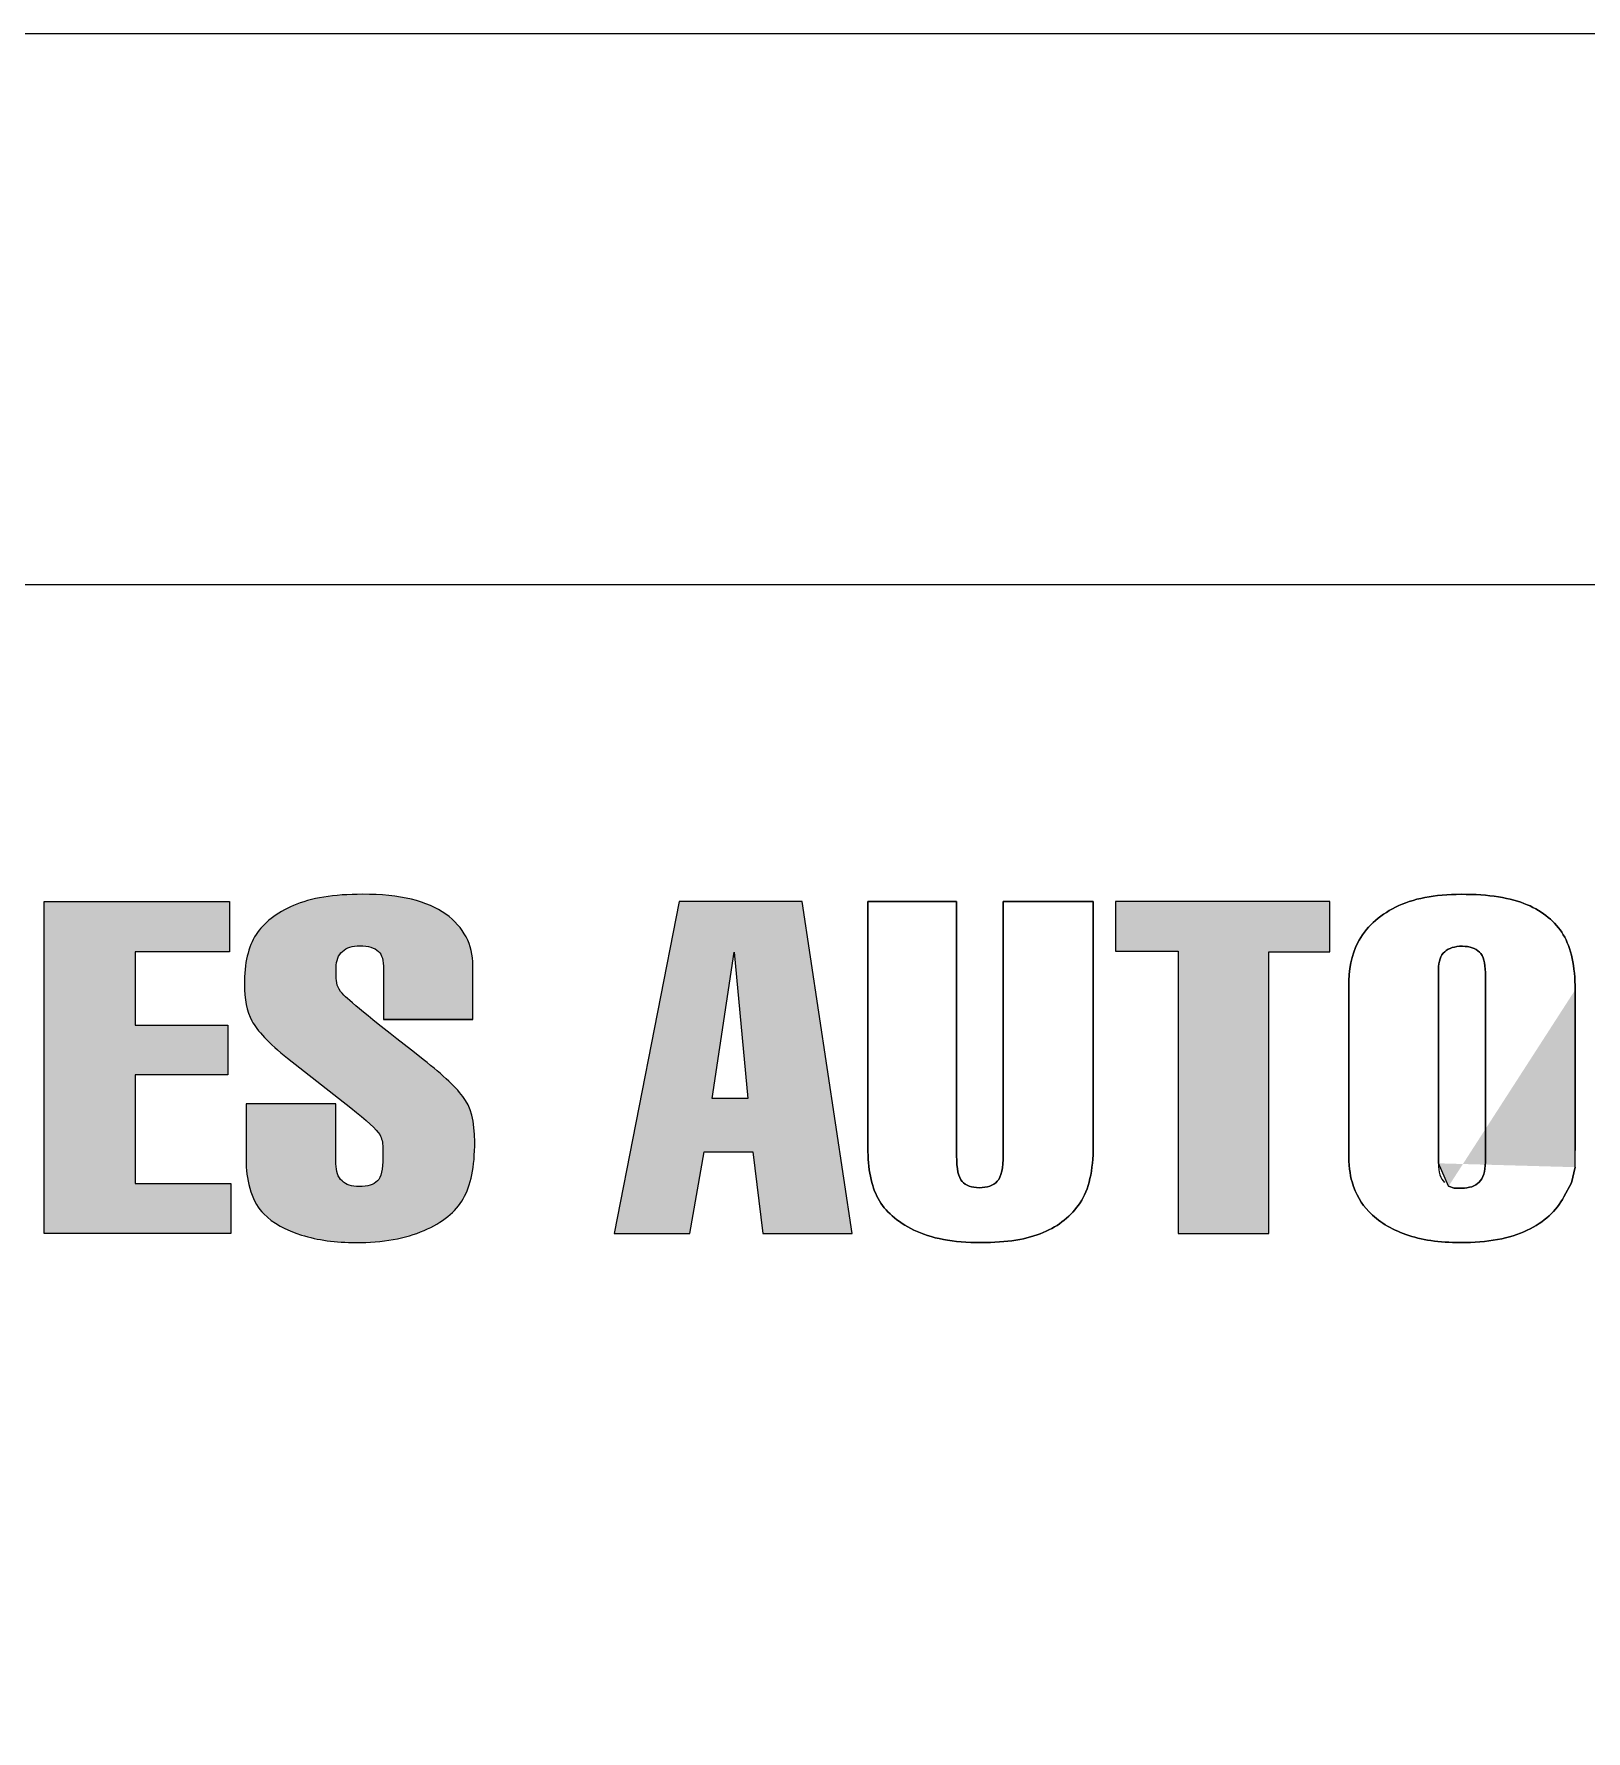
# Model space of a CAD drawing. Header units: millimetres. Extents: x -203524 to 13185, y 0 to 34178.
# Drawn here: x 6234.6 to 6293.3, y 4014.8 to 4078.9 of the extents above; entities that cross this region are included whole.
import ezdxf

# ---------------------------------------------------------------- set-up
doc = ezdxf.new("R2010")
doc.units = ezdxf.units.MM
doc.header["$MEASUREMENT"] = 0
doc.layers.get('0').update_dxf_attribs({"lineweight": 25})

msp = doc.modelspace()

# ---------------------------------------------------------------- hatches: boundary and pattern name
h = msp.add_hatch(color=256)
edge = h.paths.add_edge_path()
edge.add_spline(control_points=[(6234.96, 4033.57), (6234.96, 4033.57), (6242.022, 4033.57), (6242.022, 4033.57), (6242.022, 4033.57), (6242.022, 4033.57), (6242.022, 4035.464), (6242.022, 4035.464), (6242.022, 4035.464), (6242.022, 4035.464), (6238.406, 4035.464), (6238.406, 4035.464), (6238.406, 4035.464), (6238.406, 4035.464), (6238.406, 4039.573), (6238.406, 4039.573), (6238.406, 4039.573), (6238.406, 4039.573), (6241.902, 4039.573), (6241.902, 4039.573), (6241.902, 4039.573), (6241.902, 4039.573), (6241.902, 4041.45), (6241.902, 4041.45), (6241.902, 4041.45), (6241.902, 4041.45), (6238.406, 4041.45), (6238.406, 4041.45), (6238.406, 4041.45), (6238.406, 4041.45), (6238.406, 4044.224), (6238.406, 4044.224), (6238.406, 4044.224), (6238.406, 4044.224), (6241.972, 4044.224), (6241.972, 4044.224), (6241.972, 4044.224), (6241.972, 4044.224), (6241.972, 4046.127), (6241.972, 4046.127), (6241.972, 4046.127), (6241.972, 4046.127), (6234.96, 4046.127), (6234.96, 4046.127), (6234.96, 4046.127), (6234.96, 4046.127), (6234.96, 4033.57), (6234.96, 4033.57)], knot_values=[0, 0, 0, 0, 0.083333, 0.083333, 0.083333, 0.083333, 0.166667, 0.166667, 0.166667, 0.166667, 0.25, 0.25, 0.25, 0.25, 0.333333, 0.333333, 0.333333, 0.333333, 0.416667, 0.416667, 0.416667, 0.416667, 0.5, 0.5, 0.5, 0.5, 0.583333, 0.583333, 0.583333, 0.583333, 0.666667, 0.666667, 0.666667, 0.666667, 0.75, 0.75, 0.75, 0.75, 0.833333, 0.833333, 0.833333, 0.833333, 0.916667, 0.916667, 0.916667, 0.916667, 1, 1, 1, 1], degree=3, periodic=1)
h = msp.add_hatch(color=256)
edge = h.paths.add_edge_path()
edge.add_spline(control_points=[(6247.798, 4043.552), (6247.798, 4043.552), (6247.798, 4043.552), (6247.798, 4043.552), (6247.798, 4043.552), (6247.798, 4043.896), (6247.735, 4044.123), (6247.609, 4044.232), (6247.609, 4044.232), (6247.45, 4044.376), (6247.214, 4044.447), (6246.902, 4044.447), (6246.902, 4044.447), (6246.616, 4044.447), (6246.396, 4044.377), (6246.24, 4044.236), (6246.24, 4044.236), (6246.084, 4044.096), (6246.006, 4043.89), (6246.006, 4043.621), (6246.006, 4043.621), (6246.006, 4043.621), (6246.006, 4043.216), (6246.006, 4043.216), (6246.006, 4043.216), (6246.006, 4042.98), (6246.102, 4042.768), (6246.294, 4042.578), (6246.294, 4042.578), (6246.56, 4042.314), (6247.513, 4041.542), (6249.153, 4040.262), (6249.153, 4040.262), (6249.95, 4039.642), (6250.497, 4039.139), (6250.796, 4038.754), (6250.796, 4038.754), (6251.095, 4038.37), (6251.244, 4037.798), (6251.244, 4037.04), (6251.244, 4037.04), (6251.244, 4036.093), (6251.1, 4035.372), (6250.811, 4034.879), (6250.811, 4034.879), (6250.522, 4034.385), (6250.028, 4033.986), (6249.327, 4033.682), (6249.327, 4033.682), (6248.627, 4033.377), (6247.768, 4033.225), (6246.752, 4033.225), (6246.752, 4033.225), (6245.989, 4033.225), (6245.303, 4033.32), (6244.696, 4033.509), (6244.696, 4033.509), (6244.088, 4033.699), (6243.612, 4033.966), (6243.267, 4034.31), (6243.267, 4034.31), (6243.061, 4034.511), (6242.898, 4034.791), (6242.779, 4035.15), (6242.779, 4035.15), (6242.659, 4035.509), (6242.599, 4035.861), (6242.599, 4036.205), (6242.599, 4036.205), (6242.599, 4036.205), (6242.599, 4038.47), (6242.599, 4038.47), (6242.599, 4038.47), (6242.599, 4038.47), (6245.996, 4038.47), (6245.996, 4038.47), (6245.996, 4038.47), (6245.996, 4038.47), (6245.996, 4036.205), (6245.996, 4036.205), (6245.996, 4036.205), (6245.996, 4035.912), (6246.072, 4035.695), (6246.225, 4035.555), (6246.225, 4035.555), (6246.377, 4035.414), (6246.593, 4035.344), (6246.872, 4035.344), (6246.872, 4035.344), (6247.197, 4035.344), (6247.428, 4035.414), (6247.564, 4035.555), (6247.564, 4035.555), (6247.7, 4035.695), (6247.768, 4035.992), (6247.768, 4036.446), (6247.768, 4036.446), (6247.768, 4036.446), (6247.768, 4036.817), (6247.768, 4036.817), (6247.768, 4036.817), (6247.768, 4037.006), (6247.729, 4037.17), (6247.649, 4037.307), (6247.649, 4037.307), (6247.529, 4037.503), (6247.164, 4037.841), (6246.553, 4038.324), (6246.553, 4038.324), (6246.553, 4038.324), (6244.163, 4040.193), (6244.163, 4040.193), (6244.163, 4040.193), (6243.452, 4040.773), (6243.003, 4041.245), (6242.814, 4041.61), (6242.814, 4041.61), (6242.624, 4041.974), (6242.53, 4042.432), (6242.53, 4042.983), (6242.53, 4042.983), (6242.53, 4043.787), (6242.677, 4044.416), (6242.973, 4044.869), (6242.973, 4044.869), (6243.268, 4045.323), (6243.741, 4045.69), (6244.392, 4045.972), (6244.392, 4045.972), (6245.043, 4046.253), (6245.913, 4046.394), (6247.002, 4046.394), (6247.002, 4046.394), (6248.416, 4046.394), (6249.465, 4046.144), (6250.149, 4045.645), (6250.149, 4045.645), (6250.833, 4045.145), (6251.175, 4044.496), (6251.175, 4043.698), (6251.175, 4043.698), (6251.175, 4043.698), (6251.175, 4041.657), (6251.175, 4041.657)], knot_values=[0.052632, 0.052632, 0.052632, 0.052632, 0.078947, 0.078947, 0.078947, 0.078947, 0.105263, 0.105263, 0.105263, 0.105263, 0.131579, 0.131579, 0.131579, 0.131579, 0.157895, 0.157895, 0.157895, 0.157895, 0.184211, 0.184211, 0.184211, 0.184211, 0.210526, 0.210526, 0.210526, 0.210526, 0.236842, 0.236842, 0.236842, 0.236842, 0.263158, 0.263158, 0.263158, 0.263158, 0.289474, 0.289474, 0.289474, 0.289474, 0.315789, 0.315789, 0.315789, 0.315789, 0.342105, 0.342105, 0.342105, 0.342105, 0.368421, 0.368421, 0.368421, 0.368421, 0.394737, 0.394737, 0.394737, 0.394737, 0.421053, 0.421053, 0.421053, 0.421053, 0.447368, 0.447368, 0.447368, 0.447368, 0.473684, 0.473684, 0.473684, 0.473684, 0.5, 0.5, 0.5, 0.5, 0.526316, 0.526316, 0.526316, 0.526316, 0.552632, 0.552632, 0.552632, 0.552632, 0.578947, 0.578947, 0.578947, 0.578947, 0.605263, 0.605263, 0.605263, 0.605263, 0.631579, 0.631579, 0.631579, 0.631579, 0.657895, 0.657895, 0.657895, 0.657895, 0.684211, 0.684211, 0.684211, 0.684211, 0.710526, 0.710526, 0.710526, 0.710526, 0.736842, 0.736842, 0.736842, 0.736842, 0.763158, 0.763158, 0.763158, 0.763158, 0.789474, 0.789474, 0.789474, 0.789474, 0.815789, 0.815789, 0.815789, 0.815789, 0.842105, 0.842105, 0.842105, 0.842105, 0.868421, 0.868421, 0.868421, 0.868421, 0.894737, 0.894737, 0.894737, 0.894737, 0.921053, 0.921053, 0.921053, 0.921053, 0.947368, 0.947368, 0.947368, 0.947368, 0.973684, 0.973684, 0.973684, 0.973684, 1, 1, 1, 1], degree=3, periodic=0)
edge.add_spline(control_points=[(6251.175, 4041.657), (6251.175, 4041.657), (6247.798, 4041.657), (6247.798, 4041.657), (6247.798, 4041.657), (6247.798, 4041.657), (6247.798, 4043.552), (6247.798, 4043.552), (6247.798, 4043.552), (6247.798, 4043.552), (6247.798, 4043.552), (6247.798, 4043.552)], knot_values=[0, 0, 0, 0, 0.026316, 0.026316, 0.026316, 0.026316, 0.052632, 0.052632, 0.052632, 0.052632, 0.052632, 0.052632, 0.052632, 0.052632], degree=3, periodic=0)
h = msp.add_hatch(color=256)
edge = h.paths.add_edge_path()
edge.add_spline(control_points=[(6259.381, 4033.57), (6259.381, 4033.57), (6256.523, 4033.57), (6256.523, 4033.57), (6256.523, 4033.57), (6256.523, 4033.57), (6258.983, 4046.127), (6258.983, 4046.127), (6258.983, 4046.127), (6258.983, 4046.127), (6263.634, 4046.127), (6263.634, 4046.127), (6263.634, 4046.127), (6263.634, 4046.127), (6265.517, 4033.57), (6265.517, 4033.57), (6265.517, 4033.57), (6265.517, 4033.57), (6262.14, 4033.57), (6262.14, 4033.57), (6262.14, 4033.57), (6262.14, 4033.57), (6261.762, 4036.653), (6261.762, 4036.653), (6261.762, 4036.653), (6261.762, 4036.653), (6259.919, 4036.653), (6259.919, 4036.653), (6259.919, 4036.653), (6259.919, 4036.653), (6259.381, 4033.57), (6259.381, 4033.57)], knot_values=[0, 0, 0, 0, 0.125, 0.125, 0.125, 0.125, 0.25, 0.25, 0.25, 0.25, 0.375, 0.375, 0.375, 0.375, 0.5, 0.5, 0.5, 0.5, 0.625, 0.625, 0.625, 0.625, 0.75, 0.75, 0.75, 0.75, 0.875, 0.875, 0.875, 0.875, 1, 1, 1, 1], degree=3, periodic=1)
edge = h.paths.add_edge_path(flags=16)
edge.add_spline(control_points=[(6261.573, 4038.677), (6261.573, 4038.677), (6261.055, 4044.206), (6261.055, 4044.206), (6261.055, 4044.206), (6261.055, 4044.206), (6260.228, 4038.677), (6260.228, 4038.677), (6260.228, 4038.677), (6260.228, 4038.677), (6261.573, 4038.677), (6261.573, 4038.677)], knot_values=[0, 0, 0, 0, 0.333333, 0.333333, 0.333333, 0.333333, 0.666667, 0.666667, 0.666667, 0.666667, 1, 1, 1, 1], degree=3, periodic=1)
h = msp.add_hatch(color=256)
edge = h.paths.add_edge_path()
edge.add_spline(control_points=[(6269.471, 4046.127), (6269.471, 4046.127), (6266.114, 4046.127), (6266.114, 4046.127), (6266.114, 4046.127), (6266.114, 4046.127), (6266.114, 4036.817), (6266.114, 4036.817), (6266.114, 4036.817), (6266.114, 4036.013), (6266.244, 4035.37), (6266.503, 4034.887), (6266.503, 4034.887), (6266.762, 4034.411), (6267.211, 4034.014), (6267.852, 4033.699), (6267.852, 4033.699), (6268.493, 4033.383), (6269.341, 4033.225), (6270.397, 4033.225), (6270.397, 4033.225), (6271.366, 4033.225), (6272.15, 4033.351), (6272.747, 4033.604), (6272.747, 4033.604), (6273.345, 4033.857), (6273.81, 4034.231), (6274.142, 4034.728), (6274.142, 4034.728), (6274.474, 4035.225), (6274.64, 4035.947), (6274.64, 4036.894), (6274.64, 4036.894), (6274.64, 4036.894), (6274.64, 4046.127), (6274.64, 4046.127), (6274.64, 4046.127), (6274.64, 4046.127), (6271.233, 4046.127), (6271.233, 4046.127), (6271.233, 4046.127), (6271.233, 4046.127), (6271.233, 4036.55), (6271.233, 4036.55), (6271.233, 4036.55), (6271.233, 4036.044), (6271.159, 4035.71), (6271.009, 4035.546), (6271.009, 4035.546), (6270.86, 4035.383), (6270.632, 4035.301), (6270.327, 4035.301), (6270.327, 4035.301), (6270.035, 4035.301), (6269.819, 4035.378), (6269.68, 4035.533), (6269.68, 4035.533), (6269.54, 4035.688), (6269.471, 4036.013), (6269.471, 4036.507)], knot_values=[-1, -1, -1, -1, -0.941176, -0.941176, -0.941176, -0.941176, -0.882353, -0.882353, -0.882353, -0.882353, -0.823529, -0.823529, -0.823529, -0.823529, -0.764706, -0.764706, -0.764706, -0.764706, -0.705882, -0.705882, -0.705882, -0.705882, -0.647059, -0.647059, -0.647059, -0.647059, -0.588235, -0.588235, -0.588235, -0.588235, -0.529412, -0.529412, -0.529412, -0.529412, -0.470588, -0.470588, -0.470588, -0.470588, -0.411765, -0.411765, -0.411765, -0.411765, -0.352941, -0.352941, -0.352941, -0.352941, -0.294118, -0.294118, -0.294118, -0.294118, -0.235294, -0.235294, -0.235294, -0.235294, -0.176471, -0.176471, -0.176471, -0.176471, -0.117647, -0.117647, -0.117647, -0.117647], degree=3, periodic=0)
edge.add_spline(control_points=[(6269.471, 4036.507), (6269.471, 4036.507), (6269.471, 4036.507), (6269.471, 4036.507), (6269.471, 4036.507), (6269.471, 4036.507), (6269.471, 4046.127), (6269.471, 4046.127)], knot_values=[-0.117647, -0.117647, -0.117647, -0.117647, -0.058824, -0.058824, -0.058824, -0.058824, 0, 0, 0, 0], degree=3, periodic=0)
edge = h.paths.add_edge_path(flags=16)
edge.add_spline(control_points=[(6269.471, 4046.127), (6269.471, 4046.127), (6269.471, 4036.507), (6269.471, 4036.507), (6269.471, 4036.507), (6269.471, 4036.507), (6269.471, 4036.507), (6269.471, 4036.507)], knot_values=[0, 0, 0, 0, 0.0625, 0.0625, 0.0625, 0.0625, 0.125, 0.125, 0.125, 0.125], degree=3, periodic=0)
edge.add_spline(control_points=[(6269.471, 4036.507), (6269.471, 4036.013), (6269.54, 4035.688), (6269.68, 4035.533), (6269.68, 4035.533), (6269.819, 4035.378), (6270.035, 4035.301), (6270.327, 4035.301), (6270.327, 4035.301), (6270.632, 4035.301), (6270.86, 4035.383), (6271.009, 4035.546), (6271.009, 4035.546), (6271.159, 4035.71), (6271.233, 4036.044), (6271.233, 4036.55), (6271.233, 4036.55), (6271.233, 4036.55), (6271.233, 4046.127), (6271.233, 4046.127), (6271.233, 4046.127), (6271.233, 4046.127), (6274.64, 4046.127), (6274.64, 4046.127), (6274.64, 4046.127), (6274.64, 4046.127), (6274.64, 4036.894), (6274.64, 4036.894), (6274.64, 4036.894), (6274.64, 4035.947), (6274.474, 4035.225), (6274.142, 4034.728), (6274.142, 4034.728), (6273.81, 4034.231), (6273.345, 4033.857), (6272.747, 4033.604), (6272.747, 4033.604), (6272.15, 4033.351), (6271.366, 4033.225), (6270.397, 4033.225), (6270.397, 4033.225), (6269.341, 4033.225), (6268.493, 4033.383), (6267.852, 4033.699), (6267.852, 4033.699), (6267.211, 4034.014), (6266.762, 4034.411), (6266.503, 4034.887), (6266.503, 4034.887), (6266.244, 4035.37), (6266.114, 4036.013), (6266.114, 4036.817), (6266.114, 4036.817), (6266.114, 4036.817), (6266.114, 4046.127), (6266.114, 4046.127)], knot_values=[0.125, 0.125, 0.125, 0.125, 0.1875, 0.1875, 0.1875, 0.1875, 0.25, 0.25, 0.25, 0.25, 0.3125, 0.3125, 0.3125, 0.3125, 0.375, 0.375, 0.375, 0.375, 0.4375, 0.4375, 0.4375, 0.4375, 0.5, 0.5, 0.5, 0.5, 0.5625, 0.5625, 0.5625, 0.5625, 0.625, 0.625, 0.625, 0.625, 0.6875, 0.6875, 0.6875, 0.6875, 0.75, 0.75, 0.75, 0.75, 0.8125, 0.8125, 0.8125, 0.8125, 0.875, 0.875, 0.875, 0.875, 0.9375, 0.9375, 0.9375, 0.9375, 1, 1, 1, 1], degree=3, periodic=0)
h = msp.add_hatch(color=256)
edge = h.paths.add_edge_path()
edge.add_spline(control_points=[(6275.476, 4044.249), (6275.476, 4044.249), (6275.476, 4046.127), (6275.476, 4046.127), (6275.476, 4046.127), (6275.476, 4046.127), (6283.593, 4046.127), (6283.593, 4046.127), (6283.593, 4046.127), (6283.593, 4046.127), (6283.593, 4044.224), (6283.593, 4044.224), (6283.593, 4044.224), (6283.593, 4044.224), (6281.283, 4044.224), (6281.283, 4044.224), (6281.283, 4044.224), (6281.283, 4044.224), (6281.283, 4033.57), (6281.283, 4033.57), (6281.283, 4033.57), (6281.283, 4033.57), (6277.857, 4033.57), (6277.857, 4033.57), (6277.857, 4033.57), (6277.857, 4033.57), (6277.857, 4044.249), (6277.857, 4044.249), (6277.857, 4044.249), (6277.857, 4044.249), (6275.476, 4044.249), (6275.476, 4044.249)], knot_values=[0, 0, 0, 0, 0.125, 0.125, 0.125, 0.125, 0.25, 0.25, 0.25, 0.25, 0.375, 0.375, 0.375, 0.375, 0.5, 0.5, 0.5, 0.5, 0.625, 0.625, 0.625, 0.625, 0.75, 0.75, 0.75, 0.75, 0.875, 0.875, 0.875, 0.875, 1, 1, 1, 1], degree=3, periodic=1)
h = msp.add_hatch(color=256)
edge = h.paths.add_edge_path(flags=17)
edge.add_spline(control_points=[(6292.866, 4036.076), (6292.866, 4036.076), (6292.725, 4035.49), (6292.725, 4035.49), (6292.725, 4035.49), (6292.725, 4035.49), (6292.443, 4034.956), (6292.443, 4034.956), (6292.443, 4034.956), (6292.16, 4034.422), (6291.696, 4034), (6291.048, 4033.69), (6291.048, 4033.69), (6290.401, 4033.38), (6289.559, 4033.225), (6288.524, 4033.225), (6288.524, 4033.225), (6287.727, 4033.225), (6287.041, 4033.327), (6286.467, 4033.531), (6286.467, 4033.531), (6285.892, 4033.735), (6285.423, 4034.026), (6285.057, 4034.405), (6285.057, 4034.405), (6284.785, 4034.686), (6284.576, 4035.057), (6284.43, 4035.516), (6284.43, 4035.516), (6284.344, 4035.797), (6284.301, 4036.171), (6284.301, 4036.636), (6284.301, 4036.636), (6284.301, 4036.636), (6284.301, 4042.88), (6284.301, 4042.88), (6284.301, 4042.88), (6284.301, 4043.557), (6284.413, 4044.114), (6284.639, 4044.551), (6284.639, 4044.551), (6284.945, 4045.131), (6285.423, 4045.583), (6286.073, 4045.907), (6286.073, 4045.907), (6286.724, 4046.232), (6287.551, 4046.394), (6288.553, 4046.394), (6288.553, 4046.394), (6289.602, 4046.394), (6290.434, 4046.263), (6291.048, 4046.002), (6291.048, 4046.002), (6291.662, 4045.741), (6292.119, 4045.362), (6292.418, 4044.865), (6292.418, 4044.865), (6292.717, 4044.368), (6292.866, 4043.672), (6292.866, 4042.777), (6292.866, 4042.777), (6292.866, 4042.777), (6292.866, 4036.076), (6292.866, 4036.076)], knot_values=[0, 0, 0, 0, 0.0625, 0.0625, 0.0625, 0.0625, 0.125, 0.125, 0.125, 0.125, 0.1875, 0.1875, 0.1875, 0.1875, 0.25, 0.25, 0.25, 0.25, 0.3125, 0.3125, 0.3125, 0.3125, 0.375, 0.375, 0.375, 0.375, 0.4375, 0.4375, 0.4375, 0.4375, 0.5, 0.5, 0.5, 0.5, 0.5625, 0.5625, 0.5625, 0.5625, 0.625, 0.625, 0.625, 0.625, 0.6875, 0.6875, 0.6875, 0.6875, 0.75, 0.75, 0.75, 0.75, 0.8125, 0.8125, 0.8125, 0.8125, 0.875, 0.875, 0.875, 0.875, 0.9375, 0.9375, 0.9375, 0.9375, 1, 1, 1, 1], degree=3, periodic=0)
edge = h.paths.add_edge_path(flags=0)
edge.add_spline(control_points=[(6288.079, 4035.355), (6288.079, 4035.355), (6288.294, 4035.283), (6288.294, 4035.283), (6288.294, 4035.283), (6288.294, 4035.283), (6288.573, 4035.283), (6288.573, 4035.283), (6288.573, 4035.283), (6288.859, 4035.283), (6289.08, 4035.358), (6289.236, 4035.507), (6289.236, 4035.507), (6289.392, 4035.657), (6289.47, 4035.909), (6289.47, 4036.265), (6289.47, 4036.265), (6289.47, 4036.265), (6289.47, 4043.431), (6289.47, 4043.431), (6289.47, 4043.431), (6289.47, 4043.804), (6289.395, 4044.064), (6289.246, 4044.211), (6289.246, 4044.211), (6289.096, 4044.357), (6288.882, 4044.43), (6288.603, 4044.43), (6288.603, 4044.43), (6288.311, 4044.43), (6288.087, 4044.361), (6287.931, 4044.224), (6287.931, 4044.224), (6287.775, 4044.086), (6287.697, 4043.862), (6287.697, 4043.552), (6287.697, 4043.552), (6287.697, 4043.552), (6287.697, 4036.222), (6287.697, 4036.222), (6287.697, 4036.222), (6287.697, 4036.222), (6288.079, 4035.355), (6288.079, 4035.355)], knot_values=[0, 0, 0, 0, 0.090909, 0.090909, 0.090909, 0.090909, 0.181818, 0.181818, 0.181818, 0.181818, 0.272727, 0.272727, 0.272727, 0.272727, 0.363636, 0.363636, 0.363636, 0.363636, 0.454545, 0.454545, 0.454545, 0.454545, 0.545455, 0.545455, 0.545455, 0.545455, 0.636364, 0.636364, 0.636364, 0.636364, 0.727273, 0.727273, 0.727273, 0.727273, 0.818182, 0.818182, 0.818182, 0.818182, 0.909091, 0.909091, 0.909091, 0.909091, 1, 1, 1, 1], degree=3, periodic=0)
edge = h.paths.add_edge_path(flags=17)
edge.add_spline(control_points=[(6292.866, 4036.076), (6292.866, 4036.076), (6292.725, 4035.49), (6292.725, 4035.49), (6292.725, 4035.49), (6292.725, 4035.49), (6292.443, 4034.956), (6292.443, 4034.956), (6292.443, 4034.956), (6292.16, 4034.422), (6291.696, 4034), (6291.048, 4033.69), (6291.048, 4033.69), (6290.401, 4033.38), (6289.559, 4033.225), (6288.524, 4033.225), (6288.524, 4033.225), (6287.727, 4033.225), (6287.041, 4033.327), (6286.467, 4033.531), (6286.467, 4033.531), (6285.892, 4033.735), (6285.423, 4034.026), (6285.057, 4034.405), (6285.057, 4034.405), (6284.785, 4034.686), (6284.576, 4035.057), (6284.43, 4035.516), (6284.43, 4035.516), (6284.344, 4035.797), (6284.301, 4036.171), (6284.301, 4036.636), (6284.301, 4036.636), (6284.301, 4036.636), (6284.301, 4042.88), (6284.301, 4042.88), (6284.301, 4042.88), (6284.301, 4043.557), (6284.413, 4044.114), (6284.639, 4044.551), (6284.639, 4044.551), (6284.945, 4045.131), (6285.423, 4045.583), (6286.073, 4045.907), (6286.073, 4045.907), (6286.724, 4046.232), (6287.551, 4046.394), (6288.553, 4046.394), (6288.553, 4046.394), (6289.602, 4046.394), (6290.434, 4046.263), (6291.048, 4046.002), (6291.048, 4046.002), (6291.662, 4045.741), (6292.119, 4045.362), (6292.418, 4044.865), (6292.418, 4044.865), (6292.717, 4044.368), (6292.866, 4043.672), (6292.866, 4042.777)], knot_values=[0, 0, 0, 0, 0.066667, 0.066667, 0.066667, 0.066667, 0.133333, 0.133333, 0.133333, 0.133333, 0.2, 0.2, 0.2, 0.2, 0.266667, 0.266667, 0.266667, 0.266667, 0.333333, 0.333333, 0.333333, 0.333333, 0.4, 0.4, 0.4, 0.4, 0.466667, 0.466667, 0.466667, 0.466667, 0.533333, 0.533333, 0.533333, 0.533333, 0.6, 0.6, 0.6, 0.6, 0.666667, 0.666667, 0.666667, 0.666667, 0.733333, 0.733333, 0.733333, 0.733333, 0.8, 0.8, 0.8, 0.8, 0.866667, 0.866667, 0.866667, 0.866667, 0.933333, 0.933333, 0.933333, 0.933333, 1, 1, 1, 1], degree=3, periodic=0)
edge.add_spline(control_points=[(6288.079, 4035.355), (6288.079, 4035.355), (6288.294, 4035.283), (6288.294, 4035.283), (6288.294, 4035.283), (6288.294, 4035.283), (6288.573, 4035.283), (6288.573, 4035.283), (6288.573, 4035.283), (6288.859, 4035.283), (6289.08, 4035.358), (6289.236, 4035.507), (6289.236, 4035.507), (6289.392, 4035.657), (6289.47, 4035.909), (6289.47, 4036.265), (6289.47, 4036.265), (6289.47, 4036.265), (6289.47, 4043.431), (6289.47, 4043.431), (6289.47, 4043.431), (6289.47, 4043.804), (6289.395, 4044.064), (6289.246, 4044.211), (6289.246, 4044.211), (6289.096, 4044.357), (6288.882, 4044.43), (6288.603, 4044.43), (6288.603, 4044.43), (6288.311, 4044.43), (6288.087, 4044.361), (6287.931, 4044.224), (6287.931, 4044.224), (6287.775, 4044.086), (6287.697, 4043.862), (6287.697, 4043.552), (6287.697, 4043.552), (6287.697, 4043.552), (6287.697, 4036.222), (6287.697, 4036.222)], knot_values=[0, 0, 0, 0, 0.1, 0.1, 0.1, 0.1, 0.2, 0.2, 0.2, 0.2, 0.3, 0.3, 0.3, 0.3, 0.4, 0.4, 0.4, 0.4, 0.5, 0.5, 0.5, 0.5, 0.6, 0.6, 0.6, 0.6, 0.7, 0.7, 0.7, 0.7, 0.8, 0.8, 0.8, 0.8, 0.9, 0.9, 0.9, 0.9, 1, 1, 1, 1], degree=3, periodic=0)

# ---------------------------------------------------------------- linework, layer by layer
msp.add_lwpolyline([(6017.911, 3858.924), (6767.911, 3858.924), (6767.911, 4078.924), (6017.911, 4078.924), (6017.911, 3858.924)], close=True)
at = {"color": 0}
msp.add_open_spline([(6465.452, 4078.924), (6465.452, 4078.924), (6458.538, 4058.096), (6415.693, 4058.096), (6415.693, 4058.096), (6415.693, 4058.096), (6208.921, 4058.096), (6208.921, 4058.096)], degree=3, knots=[0.1428571, 0.1428571, 0.1428571, 0.1428571, 0.2857143, 0.2857143, 0.2857143, 0.2857143, 0.4285714, 0.4285714, 0.4285714, 0.4285714], dxfattribs=at)
at = {"lineweight": 5}
for points, knots in [([(6234.96, 4033.57), (6234.96, 4033.57), (6242.022, 4033.57), (6242.022, 4033.57), (6242.022, 4033.57), (6242.022, 4033.57), (6242.022, 4035.464), (6242.022, 4035.464), (6242.022, 4035.464), (6242.022, 4035.464), (6238.406, 4035.464), (6238.406, 4035.464), (6238.406, 4035.464), (6238.406, 4035.464), (6238.406, 4039.573), (6238.406, 4039.573), (6238.406, 4039.573), (6238.406, 4039.573), (6241.902, 4039.573), (6241.902, 4039.573), (6241.902, 4039.573), (6241.902, 4039.573), (6241.902, 4041.45), (6241.902, 4041.45), (6241.902, 4041.45), (6241.902, 4041.45), (6238.406, 4041.45), (6238.406, 4041.45), (6238.406, 4041.45), (6238.406, 4041.45), (6238.406, 4044.224), (6238.406, 4044.224), (6238.406, 4044.224), (6238.406, 4044.224), (6241.972, 4044.224), (6241.972, 4044.224), (6241.972, 4044.224), (6241.972, 4044.224), (6241.972, 4046.127), (6241.972, 4046.127), (6241.972, 4046.127), (6241.972, 4046.127), (6234.96, 4046.127), (6234.96, 4046.127), (6234.96, 4046.127), (6234.96, 4046.127), (6234.96, 4033.57), (6234.96, 4033.57)], [0, 0, 0, 0, 0.083333, 0.083333, 0.083333, 0.083333, 0.166667, 0.166667, 0.166667, 0.166667, 0.25, 0.25, 0.25, 0.25, 0.333333, 0.333333, 0.333333, 0.333333, 0.416667, 0.416667, 0.416667, 0.416667, 0.5, 0.5, 0.5, 0.5, 0.583333, 0.583333, 0.583333, 0.583333, 0.666667, 0.666667, 0.666667, 0.666667, 0.75, 0.75, 0.75, 0.75, 0.833333, 0.833333, 0.833333, 0.833333, 0.916667, 0.916667, 0.916667, 0.916667, 1, 1, 1, 1]), ([(6251.175, 4041.657), (6251.175, 4041.657), (6247.798, 4041.657), (6247.798, 4041.657), (6247.798, 4041.657), (6247.798, 4041.657), (6247.798, 4043.552), (6247.798, 4043.552), (6247.798, 4043.552), (6247.798, 4043.552), (6247.798, 4043.552), (6247.798, 4043.552), (6247.798, 4043.552), (6247.798, 4043.896), (6247.735, 4044.123), (6247.609, 4044.232), (6247.609, 4044.232), (6247.45, 4044.376), (6247.214, 4044.447), (6246.902, 4044.447), (6246.902, 4044.447), (6246.616, 4044.447), (6246.396, 4044.377), (6246.24, 4044.236), (6246.24, 4044.236), (6246.084, 4044.096), (6246.006, 4043.89), (6246.006, 4043.621), (6246.006, 4043.621), (6246.006, 4043.621), (6246.006, 4043.216), (6246.006, 4043.216), (6246.006, 4043.216), (6246.006, 4042.98), (6246.102, 4042.768), (6246.294, 4042.578), (6246.294, 4042.578), (6246.56, 4042.314), (6247.513, 4041.542), (6249.153, 4040.262), (6249.153, 4040.262), (6249.95, 4039.642), (6250.497, 4039.139), (6250.796, 4038.754), (6250.796, 4038.754), (6251.095, 4038.37), (6251.244, 4037.798), (6251.244, 4037.04), (6251.244, 4037.04), (6251.244, 4036.093), (6251.1, 4035.372), (6250.811, 4034.879), (6250.811, 4034.879), (6250.522, 4034.385), (6250.028, 4033.986), (6249.327, 4033.682), (6249.327, 4033.682), (6248.627, 4033.377), (6247.768, 4033.225), (6246.752, 4033.225), (6246.752, 4033.225), (6245.989, 4033.225), (6245.303, 4033.32), (6244.696, 4033.509), (6244.696, 4033.509), (6244.088, 4033.699), (6243.612, 4033.966), (6243.267, 4034.31), (6243.267, 4034.31), (6243.061, 4034.511), (6242.898, 4034.791), (6242.779, 4035.15), (6242.779, 4035.15), (6242.659, 4035.509), (6242.599, 4035.861), (6242.599, 4036.205), (6242.599, 4036.205), (6242.599, 4036.205), (6242.599, 4038.47), (6242.599, 4038.47), (6242.599, 4038.47), (6242.599, 4038.47), (6245.996, 4038.47), (6245.996, 4038.47), (6245.996, 4038.47), (6245.996, 4038.47), (6245.996, 4036.205), (6245.996, 4036.205), (6245.996, 4036.205), (6245.996, 4035.912), (6246.072, 4035.695), (6246.225, 4035.555), (6246.225, 4035.555), (6246.377, 4035.414), (6246.593, 4035.344), (6246.872, 4035.344), (6246.872, 4035.344), (6247.197, 4035.344), (6247.428, 4035.414), (6247.564, 4035.555), (6247.564, 4035.555), (6247.7, 4035.695), (6247.768, 4035.992), (6247.768, 4036.446), (6247.768, 4036.446), (6247.768, 4036.446), (6247.768, 4036.817), (6247.768, 4036.817), (6247.768, 4036.817), (6247.768, 4037.006), (6247.729, 4037.17), (6247.649, 4037.307), (6247.649, 4037.307), (6247.529, 4037.503), (6247.164, 4037.841), (6246.553, 4038.324), (6246.553, 4038.324), (6246.553, 4038.324), (6244.163, 4040.193), (6244.163, 4040.193), (6244.163, 4040.193), (6243.452, 4040.773), (6243.003, 4041.245), (6242.814, 4041.61), (6242.814, 4041.61), (6242.624, 4041.974), (6242.53, 4042.432), (6242.53, 4042.983), (6242.53, 4042.983), (6242.53, 4043.787), (6242.677, 4044.416), (6242.973, 4044.869), (6242.973, 4044.869), (6243.268, 4045.323), (6243.741, 4045.69), (6244.392, 4045.972), (6244.392, 4045.972), (6245.043, 4046.253), (6245.913, 4046.394), (6247.002, 4046.394), (6247.002, 4046.394), (6248.416, 4046.394), (6249.465, 4046.144), (6250.149, 4045.645), (6250.149, 4045.645), (6250.833, 4045.145), (6251.175, 4044.496), (6251.175, 4043.698), (6251.175, 4043.698), (6251.175, 4043.698), (6251.175, 4041.657), (6251.175, 4041.657)], [0, 0, 0, 0, 0.026316, 0.026316, 0.026316, 0.026316, 0.052632, 0.052632, 0.052632, 0.052632, 0.078947, 0.078947, 0.078947, 0.078947, 0.105263, 0.105263, 0.105263, 0.105263, 0.131579, 0.131579, 0.131579, 0.131579, 0.157895, 0.157895, 0.157895, 0.157895, 0.184211, 0.184211, 0.184211, 0.184211, 0.210526, 0.210526, 0.210526, 0.210526, 0.236842, 0.236842, 0.236842, 0.236842, 0.263158, 0.263158, 0.263158, 0.263158, 0.289474, 0.289474, 0.289474, 0.289474, 0.315789, 0.315789, 0.315789, 0.315789, 0.342105, 0.342105, 0.342105, 0.342105, 0.368421, 0.368421, 0.368421, 0.368421, 0.394737, 0.394737, 0.394737, 0.394737, 0.421053, 0.421053, 0.421053, 0.421053, 0.447368, 0.447368, 0.447368, 0.447368, 0.473684, 0.473684, 0.473684, 0.473684, 0.5, 0.5, 0.5, 0.5, 0.526316, 0.526316, 0.526316, 0.526316, 0.552632, 0.552632, 0.552632, 0.552632, 0.578947, 0.578947, 0.578947, 0.578947, 0.605263, 0.605263, 0.605263, 0.605263, 0.631579, 0.631579, 0.631579, 0.631579, 0.657895, 0.657895, 0.657895, 0.657895, 0.684211, 0.684211, 0.684211, 0.684211, 0.710526, 0.710526, 0.710526, 0.710526, 0.736842, 0.736842, 0.736842, 0.736842, 0.763158, 0.763158, 0.763158, 0.763158, 0.789474, 0.789474, 0.789474, 0.789474, 0.815789, 0.815789, 0.815789, 0.815789, 0.842105, 0.842105, 0.842105, 0.842105, 0.868421, 0.868421, 0.868421, 0.868421, 0.894737, 0.894737, 0.894737, 0.894737, 0.921053, 0.921053, 0.921053, 0.921053, 0.947368, 0.947368, 0.947368, 0.947368, 0.973684, 0.973684, 0.973684, 0.973684, 1, 1, 1, 1]), ([(6259.381, 4033.57), (6259.381, 4033.57), (6256.523, 4033.57), (6256.523, 4033.57), (6256.523, 4033.57), (6256.523, 4033.57), (6258.983, 4046.127), (6258.983, 4046.127), (6258.983, 4046.127), (6258.983, 4046.127), (6263.634, 4046.127), (6263.634, 4046.127), (6263.634, 4046.127), (6263.634, 4046.127), (6265.517, 4033.57), (6265.517, 4033.57), (6265.517, 4033.57), (6265.517, 4033.57), (6262.14, 4033.57), (6262.14, 4033.57), (6262.14, 4033.57), (6262.14, 4033.57), (6261.762, 4036.653), (6261.762, 4036.653), (6261.762, 4036.653), (6261.762, 4036.653), (6259.919, 4036.653), (6259.919, 4036.653), (6259.919, 4036.653), (6259.919, 4036.653), (6259.381, 4033.57), (6259.381, 4033.57)], [0, 0, 0, 0, 0.125, 0.125, 0.125, 0.125, 0.25, 0.25, 0.25, 0.25, 0.375, 0.375, 0.375, 0.375, 0.5, 0.5, 0.5, 0.5, 0.625, 0.625, 0.625, 0.625, 0.75, 0.75, 0.75, 0.75, 0.875, 0.875, 0.875, 0.875, 1, 1, 1, 1]), ([(6269.471, 4046.127), (6269.471, 4046.127), (6269.471, 4036.507), (6269.471, 4036.507), (6269.471, 4036.507), (6269.471, 4036.507), (6269.471, 4036.507), (6269.471, 4036.507), (6269.471, 4036.507), (6269.471, 4036.013), (6269.54, 4035.688), (6269.68, 4035.533), (6269.68, 4035.533), (6269.819, 4035.378), (6270.035, 4035.301), (6270.327, 4035.301), (6270.327, 4035.301), (6270.632, 4035.301), (6270.86, 4035.383), (6271.009, 4035.546), (6271.009, 4035.546), (6271.159, 4035.71), (6271.233, 4036.044), (6271.233, 4036.55), (6271.233, 4036.55), (6271.233, 4036.55), (6271.233, 4046.127), (6271.233, 4046.127), (6271.233, 4046.127), (6271.233, 4046.127), (6274.64, 4046.127), (6274.64, 4046.127), (6274.64, 4046.127), (6274.64, 4046.127), (6274.64, 4036.894), (6274.64, 4036.894), (6274.64, 4036.894), (6274.64, 4035.947), (6274.474, 4035.225), (6274.142, 4034.728), (6274.142, 4034.728), (6273.81, 4034.231), (6273.345, 4033.857), (6272.747, 4033.604), (6272.747, 4033.604), (6272.15, 4033.351), (6271.366, 4033.225), (6270.397, 4033.225), (6270.397, 4033.225), (6269.341, 4033.225), (6268.493, 4033.383), (6267.852, 4033.699), (6267.852, 4033.699), (6267.211, 4034.014), (6266.762, 4034.411), (6266.503, 4034.887), (6266.503, 4034.887), (6266.244, 4035.37), (6266.114, 4036.013), (6266.114, 4036.817), (6266.114, 4036.817), (6266.114, 4036.817), (6266.114, 4046.127), (6266.114, 4046.127)], [0, 0, 0, 0, 0.0625, 0.0625, 0.0625, 0.0625, 0.125, 0.125, 0.125, 0.125, 0.1875, 0.1875, 0.1875, 0.1875, 0.25, 0.25, 0.25, 0.25, 0.3125, 0.3125, 0.3125, 0.3125, 0.375, 0.375, 0.375, 0.375, 0.4375, 0.4375, 0.4375, 0.4375, 0.5, 0.5, 0.5, 0.5, 0.5625, 0.5625, 0.5625, 0.5625, 0.625, 0.625, 0.625, 0.625, 0.6875, 0.6875, 0.6875, 0.6875, 0.75, 0.75, 0.75, 0.75, 0.8125, 0.8125, 0.8125, 0.8125, 0.875, 0.875, 0.875, 0.875, 0.9375, 0.9375, 0.9375, 0.9375, 1, 1, 1, 1]), ([(6275.476, 4044.249), (6275.476, 4044.249), (6275.476, 4046.127), (6275.476, 4046.127), (6275.476, 4046.127), (6275.476, 4046.127), (6283.593, 4046.127), (6283.593, 4046.127), (6283.593, 4046.127), (6283.593, 4046.127), (6283.593, 4044.224), (6283.593, 4044.224), (6283.593, 4044.224), (6283.593, 4044.224), (6281.283, 4044.224), (6281.283, 4044.224), (6281.283, 4044.224), (6281.283, 4044.224), (6281.283, 4033.57), (6281.283, 4033.57), (6281.283, 4033.57), (6281.283, 4033.57), (6277.857, 4033.57), (6277.857, 4033.57), (6277.857, 4033.57), (6277.857, 4033.57), (6277.857, 4044.249), (6277.857, 4044.249), (6277.857, 4044.249), (6277.857, 4044.249), (6275.476, 4044.249), (6275.476, 4044.249)], [0, 0, 0, 0, 0.125, 0.125, 0.125, 0.125, 0.25, 0.25, 0.25, 0.25, 0.375, 0.375, 0.375, 0.375, 0.5, 0.5, 0.5, 0.5, 0.625, 0.625, 0.625, 0.625, 0.75, 0.75, 0.75, 0.75, 0.875, 0.875, 0.875, 0.875, 1, 1, 1, 1]), ([(6292.866, 4036.076), (6292.866, 4036.076), (6292.725, 4035.49), (6292.725, 4035.49), (6292.725, 4035.49), (6292.725, 4035.49), (6292.443, 4034.956), (6292.443, 4034.956), (6292.443, 4034.956), (6292.16, 4034.422), (6291.696, 4034), (6291.048, 4033.69), (6291.048, 4033.69), (6290.401, 4033.38), (6289.559, 4033.225), (6288.524, 4033.225), (6288.524, 4033.225), (6287.727, 4033.225), (6287.041, 4033.327), (6286.467, 4033.531), (6286.467, 4033.531), (6285.892, 4033.735), (6285.423, 4034.026), (6285.057, 4034.405), (6285.057, 4034.405), (6284.785, 4034.686), (6284.576, 4035.057), (6284.43, 4035.516), (6284.43, 4035.516), (6284.344, 4035.797), (6284.301, 4036.171), (6284.301, 4036.636), (6284.301, 4036.636), (6284.301, 4036.636), (6284.301, 4042.88), (6284.301, 4042.88), (6284.301, 4042.88), (6284.301, 4043.557), (6284.413, 4044.114), (6284.639, 4044.551), (6284.639, 4044.551), (6284.945, 4045.131), (6285.423, 4045.583), (6286.073, 4045.907), (6286.073, 4045.907), (6286.724, 4046.232), (6287.551, 4046.394), (6288.553, 4046.394), (6288.553, 4046.394), (6289.602, 4046.394), (6290.434, 4046.263), (6291.048, 4046.002), (6291.048, 4046.002), (6291.662, 4045.741), (6292.119, 4045.362), (6292.418, 4044.865), (6292.418, 4044.865), (6292.717, 4044.368), (6292.866, 4043.672), (6292.866, 4042.777)], [0, 0, 0, 0, 0.066667, 0.066667, 0.066667, 0.066667, 0.133333, 0.133333, 0.133333, 0.133333, 0.2, 0.2, 0.2, 0.2, 0.266667, 0.266667, 0.266667, 0.266667, 0.333333, 0.333333, 0.333333, 0.333333, 0.4, 0.4, 0.4, 0.4, 0.466667, 0.466667, 0.466667, 0.466667, 0.533333, 0.533333, 0.533333, 0.533333, 0.6, 0.6, 0.6, 0.6, 0.666667, 0.666667, 0.666667, 0.666667, 0.733333, 0.733333, 0.733333, 0.733333, 0.8, 0.8, 0.8, 0.8, 0.866667, 0.866667, 0.866667, 0.866667, 0.933333, 0.933333, 0.933333, 0.933333, 1, 1, 1, 1]), ([(6261.573, 4038.677), (6261.573, 4038.677), (6261.055, 4044.206), (6261.055, 4044.206), (6261.055, 4044.206), (6261.055, 4044.206), (6260.228, 4038.677), (6260.228, 4038.677), (6260.228, 4038.677), (6260.228, 4038.677), (6261.573, 4038.677), (6261.573, 4038.677)], [0, 0, 0, 0, 0.333333, 0.333333, 0.333333, 0.333333, 0.666667, 0.666667, 0.666667, 0.666667, 1, 1, 1, 1]), ([(6288.079, 4035.355), (6288.079, 4035.355), (6288.294, 4035.283), (6288.294, 4035.283), (6288.294, 4035.283), (6288.294, 4035.283), (6288.573, 4035.283), (6288.573, 4035.283), (6288.573, 4035.283), (6288.859, 4035.283), (6289.08, 4035.358), (6289.236, 4035.507), (6289.236, 4035.507), (6289.392, 4035.657), (6289.47, 4035.909), (6289.47, 4036.265), (6289.47, 4036.265), (6289.47, 4036.265), (6289.47, 4043.431), (6289.47, 4043.431), (6289.47, 4043.431), (6289.47, 4043.804), (6289.395, 4044.064), (6289.246, 4044.211), (6289.246, 4044.211), (6289.096, 4044.357), (6288.882, 4044.43), (6288.603, 4044.43), (6288.603, 4044.43), (6288.311, 4044.43), (6288.087, 4044.361), (6287.931, 4044.224), (6287.931, 4044.224), (6287.775, 4044.086), (6287.697, 4043.862), (6287.697, 4043.552), (6287.697, 4043.552), (6287.697, 4043.552), (6287.697, 4036.222), (6287.697, 4036.222)], [0, 0, 0, 0, 0.1, 0.1, 0.1, 0.1, 0.2, 0.2, 0.2, 0.2, 0.3, 0.3, 0.3, 0.3, 0.4, 0.4, 0.4, 0.4, 0.5, 0.5, 0.5, 0.5, 0.6, 0.6, 0.6, 0.6, 0.7, 0.7, 0.7, 0.7, 0.8, 0.8, 0.8, 0.8, 0.9, 0.9, 0.9, 0.9, 1, 1, 1, 1])]:
    msp.add_open_spline(points, degree=3, knots=knots, dxfattribs=at)
for points in [[(6266.114, 4046.127), (6266.114, 4046.127), (6269.471, 4046.127), (6269.471, 4046.127)], [(6292.866, 4042.777), (6292.866, 4042.777), (6292.866, 4036.713), (6292.866, 4036.713)], [(6251.175, 4041.657), (6251.175, 4041.657), (6247.798, 4041.657), (6247.798, 4041.657)], [(6287.697, 4036.222), (6287.697, 4035.883), (6287.773, 4035.642), (6287.926, 4035.499)]]:
    msp.add_open_spline(points, degree=3, dxfattribs=at)
for points, knots in [([(6269.471, 4046.127), (6269.471, 4046.127), (6269.471, 4036.507), (6269.471, 4036.507), (6269.471, 4036.507), (6269.471, 4036.507), (6269.471, 4036.507), (6269.471, 4036.507), (6269.471, 4036.507), (6269.471, 4036.013), (6269.54, 4035.688), (6269.68, 4035.533), (6269.68, 4035.533), (6269.819, 4035.378), (6270.035, 4035.301), (6270.327, 4035.301), (6270.327, 4035.301), (6270.632, 4035.301), (6270.86, 4035.383), (6271.009, 4035.546), (6271.009, 4035.546), (6271.159, 4035.71), (6271.233, 4036.044), (6271.233, 4036.55), (6271.233, 4036.55), (6271.233, 4036.55), (6271.233, 4046.127), (6271.233, 4046.127), (6271.233, 4046.127), (6271.233, 4046.127), (6274.64, 4046.127), (6274.64, 4046.127), (6274.64, 4046.127), (6274.64, 4046.127), (6274.64, 4036.894), (6274.64, 4036.894), (6274.64, 4036.894), (6274.64, 4035.947), (6274.474, 4035.225), (6274.142, 4034.728), (6274.142, 4034.728), (6273.81, 4034.231), (6273.345, 4033.857), (6272.747, 4033.604), (6272.747, 4033.604), (6272.15, 4033.351), (6271.366, 4033.225), (6270.397, 4033.225), (6270.397, 4033.225), (6269.341, 4033.225), (6268.493, 4033.383), (6267.852, 4033.699), (6267.852, 4033.699), (6267.211, 4034.014), (6266.762, 4034.411), (6266.503, 4034.887), (6266.503, 4034.887), (6266.244, 4035.37), (6266.114, 4036.013), (6266.114, 4036.817), (6266.114, 4036.817), (6266.114, 4036.817), (6266.114, 4046.127), (6266.114, 4046.127), (6266.114, 4046.127), (6266.114, 4046.127), (6269.471, 4046.127), (6269.471, 4046.127)], [0, 0, 0, 0, 0.058824, 0.058824, 0.058824, 0.058824, 0.117647, 0.117647, 0.117647, 0.117647, 0.176471, 0.176471, 0.176471, 0.176471, 0.235294, 0.235294, 0.235294, 0.235294, 0.294118, 0.294118, 0.294118, 0.294118, 0.352941, 0.352941, 0.352941, 0.352941, 0.411765, 0.411765, 0.411765, 0.411765, 0.470588, 0.470588, 0.470588, 0.470588, 0.529412, 0.529412, 0.529412, 0.529412, 0.588235, 0.588235, 0.588235, 0.588235, 0.647059, 0.647059, 0.647059, 0.647059, 0.705882, 0.705882, 0.705882, 0.705882, 0.764706, 0.764706, 0.764706, 0.764706, 0.823529, 0.823529, 0.823529, 0.823529, 0.882353, 0.882353, 0.882353, 0.882353, 0.941176, 0.941176, 0.941176, 0.941176, 1, 1, 1, 1]), ([(6292.866, 4036.076), (6292.866, 4036.076), (6292.725, 4035.49), (6292.725, 4035.49), (6292.725, 4035.49), (6292.725, 4035.49), (6292.443, 4034.956), (6292.443, 4034.956), (6292.443, 4034.956), (6292.16, 4034.422), (6291.696, 4034), (6291.048, 4033.69), (6291.048, 4033.69), (6290.401, 4033.38), (6289.559, 4033.225), (6288.524, 4033.225), (6288.524, 4033.225), (6287.727, 4033.225), (6287.041, 4033.327), (6286.467, 4033.531), (6286.467, 4033.531), (6285.892, 4033.735), (6285.423, 4034.026), (6285.057, 4034.405), (6285.057, 4034.405), (6284.785, 4034.686), (6284.576, 4035.057), (6284.43, 4035.516), (6284.43, 4035.516), (6284.344, 4035.797), (6284.301, 4036.171), (6284.301, 4036.636), (6284.301, 4036.636), (6284.301, 4036.636), (6284.301, 4042.88), (6284.301, 4042.88), (6284.301, 4042.88), (6284.301, 4043.557), (6284.413, 4044.114), (6284.639, 4044.551), (6284.639, 4044.551), (6284.945, 4045.131), (6285.423, 4045.583), (6286.073, 4045.907), (6286.073, 4045.907), (6286.724, 4046.232), (6287.551, 4046.394), (6288.553, 4046.394), (6288.553, 4046.394), (6289.602, 4046.394), (6290.434, 4046.263), (6291.048, 4046.002), (6291.048, 4046.002), (6291.662, 4045.741), (6292.119, 4045.362), (6292.418, 4044.865), (6292.418, 4044.865), (6292.717, 4044.368), (6292.866, 4043.672), (6292.866, 4042.777), (6292.866, 4042.777), (6292.866, 4042.777), (6292.866, 4036.076), (6292.866, 4036.076)], [0, 0, 0, 0, 0.0625, 0.0625, 0.0625, 0.0625, 0.125, 0.125, 0.125, 0.125, 0.1875, 0.1875, 0.1875, 0.1875, 0.25, 0.25, 0.25, 0.25, 0.3125, 0.3125, 0.3125, 0.3125, 0.375, 0.375, 0.375, 0.375, 0.4375, 0.4375, 0.4375, 0.4375, 0.5, 0.5, 0.5, 0.5, 0.5625, 0.5625, 0.5625, 0.5625, 0.625, 0.625, 0.625, 0.625, 0.6875, 0.6875, 0.6875, 0.6875, 0.75, 0.75, 0.75, 0.75, 0.8125, 0.8125, 0.8125, 0.8125, 0.875, 0.875, 0.875, 0.875, 0.9375, 0.9375, 0.9375, 0.9375, 1, 1, 1, 1]), ([(6288.079, 4035.355), (6288.079, 4035.355), (6288.294, 4035.283), (6288.294, 4035.283), (6288.294, 4035.283), (6288.294, 4035.283), (6288.573, 4035.283), (6288.573, 4035.283), (6288.573, 4035.283), (6288.859, 4035.283), (6289.08, 4035.358), (6289.236, 4035.507), (6289.236, 4035.507), (6289.392, 4035.657), (6289.47, 4035.909), (6289.47, 4036.265), (6289.47, 4036.265), (6289.47, 4036.265), (6289.47, 4043.431), (6289.47, 4043.431), (6289.47, 4043.431), (6289.47, 4043.804), (6289.395, 4044.064), (6289.246, 4044.211), (6289.246, 4044.211), (6289.096, 4044.357), (6288.882, 4044.43), (6288.603, 4044.43), (6288.603, 4044.43), (6288.311, 4044.43), (6288.087, 4044.361), (6287.931, 4044.224), (6287.931, 4044.224), (6287.775, 4044.086), (6287.697, 4043.862), (6287.697, 4043.552), (6287.697, 4043.552), (6287.697, 4043.552), (6287.697, 4036.222), (6287.697, 4036.222), (6287.697, 4036.222), (6287.697, 4036.222), (6288.079, 4035.355), (6288.079, 4035.355)], [0, 0, 0, 0, 0.090909, 0.090909, 0.090909, 0.090909, 0.181818, 0.181818, 0.181818, 0.181818, 0.272727, 0.272727, 0.272727, 0.272727, 0.363636, 0.363636, 0.363636, 0.363636, 0.454545, 0.454545, 0.454545, 0.454545, 0.545455, 0.545455, 0.545455, 0.545455, 0.636364, 0.636364, 0.636364, 0.636364, 0.727273, 0.727273, 0.727273, 0.727273, 0.818182, 0.818182, 0.818182, 0.818182, 0.909091, 0.909091, 0.909091, 0.909091, 1, 1, 1, 1])]:
    msp.add_open_spline(points, degree=3, knots=knots)
for points in [[(6266.114, 4046.127), (6266.114, 4046.127), (6269.471, 4046.127), (6269.471, 4046.127)], [(6292.866, 4042.777), (6292.866, 4042.777), (6292.866, 4036.713), (6292.866, 4036.713)], [(6287.697, 4036.222), (6287.697, 4035.883), (6287.773, 4035.642), (6287.926, 4035.499)]]:
    msp.add_open_spline(points, degree=3)

doc.saveas('drawing.dxf')
